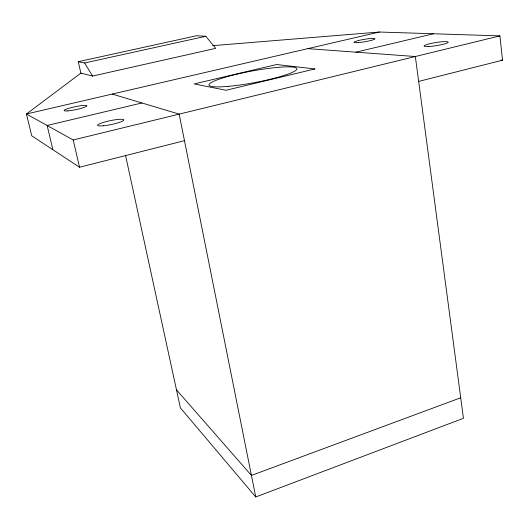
<?xml version="1.0" encoding="UTF-8"?>
<svg xmlns="http://www.w3.org/2000/svg" width="529" height="529" viewBox="0 0 529 529"><rect width="100%" height="100%" fill="white"/><g stroke="black" fill="none" stroke-linecap="round" stroke-linejoin="round"><path stroke-width="0.79" d="M125.525 155.321L180.389 407.866L255.745 496.976L463.45 418.3L415.344 56.517L307.825 48.642M460.719 397.775L251.434 475.426L176.474 389.84M80.963 73.604L78.285 61.695L196.59 35.727L205.814 36.276L215.713 48.351L92.601 76.064L80.851 73.128L26.45 113.993L31.727 135.781L79.515 167.237L184.476 140.674M418.651 81.413L502.55 60.187L499.892 35.893L379.372 32.024L212.671 45.666M379.372 32.024L26.45 113.993L73.22 139.967L499.892 35.893M141.931 102.97L47.127 125.472L52.867 149.7M355.957 52.166L433.496 33.763M78.285 61.695L84.62 62.984L205.814 36.276M500.917 60.075L502.55 60.187M112.221 94.069L179.166 114.125L255.745 496.976M84.62 62.984L92.601 76.064M73.22 139.967L79.515 167.237M314.887 68.962L226.042 90.267L194.176 83.919L276.601 64.531L314.887 68.962M228.766 86.3A44.674 5.925 -10.5 0 0 296.782 69.299A44.674 5.925 -10.5 0 0 233.196 75.078A44.674 5.925 -10.5 0 0 228.766 86.3M103.36 125.783A13.39 1.997 -11.7 0 0 123.819 120.116A13.39 1.997 -11.7 0 0 105.013 121.928A13.39 1.997 -11.7 0 0 103.36 125.783M67.778 110.885A11.638 1.494 -11.8 0 0 86.644 106.243A11.638 1.494 -11.8 0 0 72.182 107.407A11.638 1.494 -11.8 0 0 67.778 110.885M428.741 46.512A12.24 1.574 -9.1 0 0 448.129 42.413A12.24 1.574 -9.1 0 0 431.565 43.338A12.24 1.574 -9.1 0 0 428.741 46.512M358.53 42.578A10.613 1.23 -9.7 0 0 374.968 38.881A10.613 1.23 -9.7 0 0 360.13 40.158A10.613 1.23 -9.7 0 0 358.53 42.578"/></g></svg>
